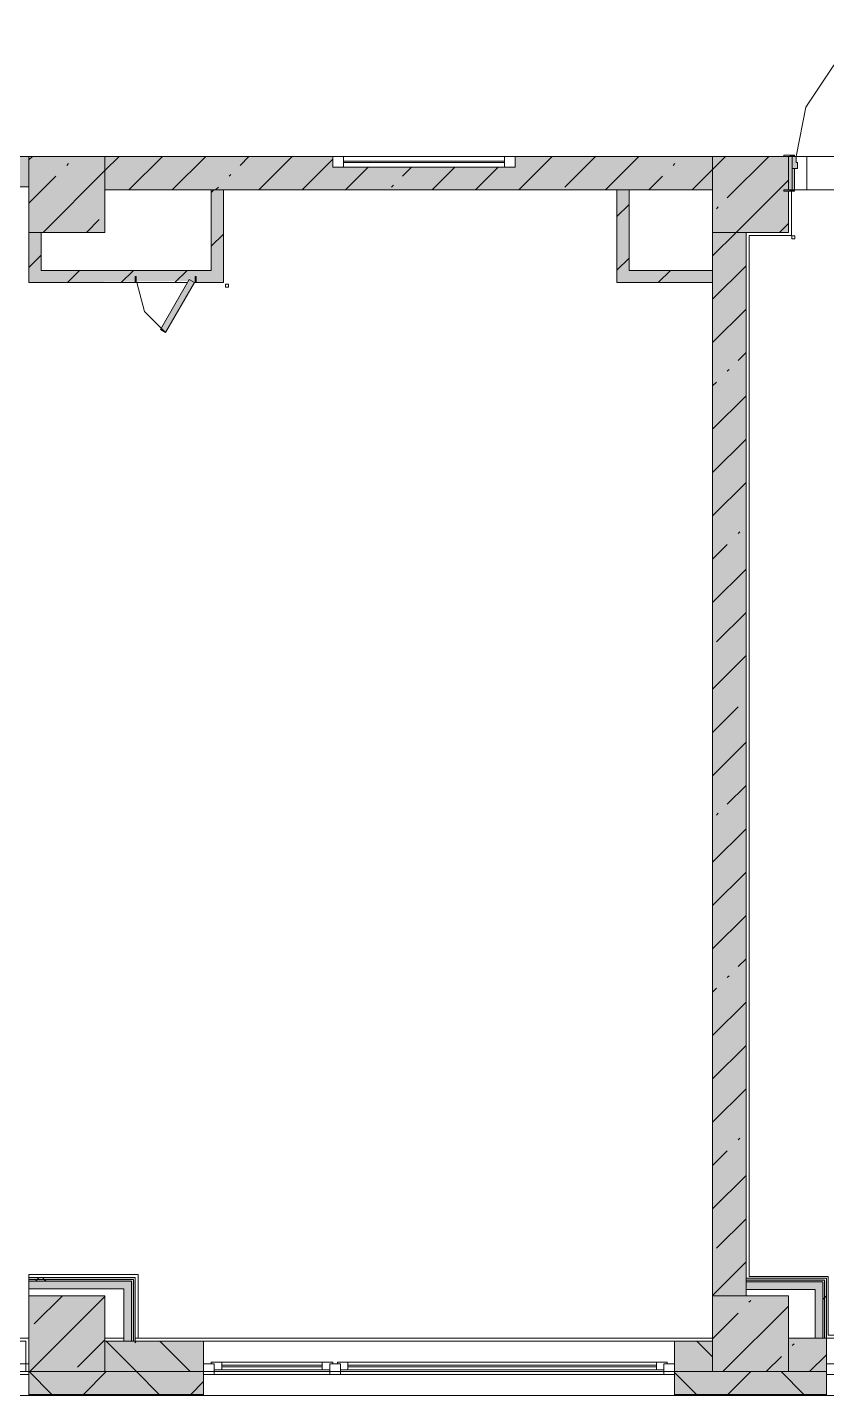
# Model space of a CAD drawing. Header units: millimetres. Extents: x -3817 to 677485, y -22715 to 103890.
# Drawn here: x 17460.7 to 17502.1, y -19605.9 to -19535 of the extents above; entities that cross this region are included whole.
import ezdxf

# ---------------------------------------------------------------- set-up
doc = ezdxf.new("R2010")
doc.units = ezdxf.units.MM
doc.layers.add('PDF _Геометрия', color=7, linetype='Continuous', true_color=0x1d1d1d)
doc.layers.add('PDF _Сплошная заливка', color=7, linetype='Continuous', true_color=0xffffff)

msp = doc.modelspace()

# ---------------------------------------------------------------- hatches: boundary and pattern name
at = {"layer": 'PDF _Сплошная заливка', "transparency": 33554559}
h = msp.add_hatch(color=256, dxfattribs=at)
h.paths.add_polyline_path([(17432.258, -19543.245), (17437.224, -19543.245), (17437.224, -19541.67), (17429.272, -19541.67), (17429.272, -19543.245)], flags=0)
h.paths.add_polyline_path([(17460.767, -19543.245), (17460.767, -19541.67), (17450.295, -19541.67), (17450.295, -19543.245), (17454.168, -19543.245)], flags=0)
for points in [[(17496.199, -19543.403), (17496.199, -19541.67), (17485.963, -19541.67), (17485.963, -19542.222), (17476.514, -19542.222), (17476.514, -19541.67), (17464.704, -19541.67), (17464.704, -19543.403), (17491.868, -19543.403)], [(17500.136, -19545.607), (17500.136, -19543.466), (17500.136, -19543.403), (17500.136, -19541.67), (17496.199, -19541.67), (17496.199, -19545.607), (17499.899, -19545.607)], [(17496.199, -19600.723), (17497.931, -19600.723), (17497.931, -19545.607), (17496.199, -19545.607), (17496.199, -19584.367)], [(17470.845, -19548.206), (17470.845, -19547.576), (17460.767, -19547.576), (17460.767, -19548.206), (17469.031, -19548.126), (17469.076, -19548.048), (17469.428, -19548.206)], [(17466.082, -19603.086), (17466.18, -19603.086), (17466.18, -19599.976), (17466.082, -19599.976), (17466.082, -19601.977)], [(17466.18, -19603.086), (17466.278, -19603.086), (17466.278, -19599.878), (17466.18, -19599.976), (17466.18, -19601.977)], [(17500.136, -19604.66), (17500.136, -19600.723), (17496.199, -19600.723), (17496.199, -19604.66), (17497.989, -19604.66)]]:
    msp.add_hatch(color=256, dxfattribs=at).paths.add_polyline_path(points)
at = {"layer": 'PDF _Сплошная заливка', "true_color": 0xe2e2e2, "transparency": 33554559}
h = msp.add_hatch(color=254, dxfattribs=at)
h.paths.add_polyline_path([(17500.332, -19542.3), (17500.608, -19542.3), (17500.529, -19541.67), (17500.332, -19541.67)], flags=0)
h.paths.add_polyline_path([(17507.143, -19542.3), (17507.419, -19542.3), (17507.419, -19541.67), (17507.222, -19541.67), (17507.222, -19541.985)], flags=0)
at = {"layer": 'PDF _Сплошная заливка', "true_color": 0xe7e7e7, "transparency": 33554559}
for points in [[(17465.688, -19600.37), (17466.082, -19600.37), (17466.082, -19599.976), (17460.767, -19599.976), (17460.767, -19600.37)], [(17501.513, -19600.405), (17501.907, -19600.405), (17501.907, -19600.011), (17497.931, -19600.011), (17497.989, -19600.405)]]:
    msp.add_hatch(color=254, dxfattribs=at).paths.add_polyline_path(points)
at = {"layer": 'PDF _Сплошная заливка', "transparency": 33554559}
h = msp.add_hatch(color=256, dxfattribs=at)
h.paths.add_polyline_path([(17468.775, -19604.66), (17469.822, -19604.66), (17469.822, -19603.086), (17464.704, -19603.086), (17464.704, -19604.66)], flags=0)
h.paths.add_polyline_path([(17496.199, -19604.66), (17496.199, -19603.086), (17494.23, -19603.086), (17494.23, -19604.66)], flags=0)
h = msp.add_hatch(color=256, dxfattribs=at)
h.paths.add_polyline_path([(17545.461, -19604.66), (17546.984, -19604.66), (17546.984, -19602.928), (17544.622, -19602.928), (17544.622, -19604.66)], flags=0)
h.paths.add_polyline_path([(17500.136, -19604.66), (17502.104, -19604.66), (17502.104, -19602.928), (17500.136, -19602.928)], flags=0)
h.paths.add_polyline_path([(17509.19, -19604.66), (17537.536, -19604.66), (17537.536, -19602.928), (17509.19, -19602.928)], flags=0)
h = msp.add_hatch(color=256, dxfattribs=at)
h.paths.add_polyline_path([(17577.219, -19605.841), (17577.219, -19604.66), (17544.622, -19604.66), (17544.622, -19605.841), (17571.022, -19605.841)], flags=0)
h.paths.add_polyline_path([(17527.202, -19605.841), (17537.536, -19605.841), (17537.536, -19604.66), (17509.19, -19604.66), (17509.19, -19605.841), (17512.595, -19605.841)], flags=0)
h.paths.add_polyline_path([(17494.23, -19605.841), (17502.104, -19605.841), (17502.104, -19604.66), (17494.23, -19604.66)], flags=0)
h.paths.add_polyline_path([(17468.775, -19605.841), (17469.822, -19605.841), (17469.822, -19604.66), (17460.767, -19604.66), (17460.767, -19605.841)], flags=0)
h.paths.add_polyline_path([(17444.232, -19605.841), (17444.232, -19604.66), (17438.327, -19604.66), (17438.327, -19605.841), (17439.562, -19605.841)], flags=0)
h.paths.add_polyline_path([(17430.217, -19605.841), (17431.24, -19605.841), (17431.24, -19604.66), (17424.39, -19604.66), (17424.39, -19605.841), (17428.606, -19605.841)], flags=0)
h.paths.add_polyline_path([(17354.471, -19605.841), (17365.495, -19605.841), (17365.495, -19604.66), (17354.471, -19604.66)], flags=0)
h.paths.add_polyline_path([(17400.926, -19605.841), (17400.926, -19604.66), (17389.903, -19604.66), (17389.903, -19605.841), (17395.741, -19605.841)], flags=0)
h.paths.add_polyline_path([(17280.301, -19605.841), (17292.663, -19605.841), (17292.663, -19604.66), (17280.301, -19604.66)], flags=0)
h.paths.add_polyline_path([(17263.766, -19605.841), (17263.766, -19604.66), (17254.947, -19604.66), (17254.947, -19605.841)], flags=0)
h.paths.add_polyline_path([(17317.071, -19605.841), (17324.945, -19605.841), (17324.945, -19604.66), (17317.071, -19604.66)], flags=0)
h.paths.add_polyline_path([(17337.314, -19605.841), (17337.937, -19605.841), (17337.937, -19604.66), (17332.031, -19604.66), (17332.031, -19605.841)], flags=0)
h.paths.add_polyline_path([(17242.37, -19605.841), (17247.861, -19605.841), (17247.861, -19604.66), (17241.09, -19604.66), (17241.09, -19605.841)], flags=0)
h.paths.add_polyline_path([(17189.123, -19605.841), (17189.123, -19604.66), (17176.525, -19604.66), (17176.525, -19605.841), (17188.099, -19605.841)], flags=0)
h.paths.add_polyline_path([(17210.224, -19605.841), (17224.555, -19605.841), (17224.555, -19604.66), (17210.224, -19604.66)], flags=0)
h.paths.add_polyline_path([(17158.415, -19605.841), (17159.99, -19605.841), (17159.99, -19604.66), (17151.329, -19604.66), (17151.329, -19605.841), (17154.729, -19605.841)], flags=0)
h.paths.add_polyline_path([(17125.516, -19605.841), (17129.283, -19605.841), (17129.283, -19604.66), (17124.165, -19604.66), (17124.165, -19605.841)], flags=0)
h.paths.add_polyline_path([(17070.623, -19605.841), (17083.615, -19605.841), (17083.615, -19604.66), (17070.623, -19604.66)], flags=0)
h.paths.add_polyline_path([(17110.909, -19605.841), (17117.078, -19605.841), (17117.078, -19604.66), (17108.023, -19604.66), (17108.023, -19605.841)], flags=0)
h.paths.add_polyline_path([(17008.662, -19605.841), (17010.547, -19605.841), (17010.547, -19604.66), (16979.13, -19604.66), (16979.13, -19605.841), (17001.358, -19605.841)], flags=0)
h.paths.add_polyline_path([(17017.633, -19605.841), (17023.538, -19605.841), (17023.538, -19604.66), (17017.633, -19604.66)], flags=0)
h.paths.add_polyline_path([(17040.073, -19605.841), (17046.215, -19605.841), (17046.215, -19604.66), (17040.073, -19604.66)], flags=0)

# ---------------------------------------------------------------- linework, layer by layer
at = {"layer": 'PDF _Геометрия', "color": 253, "lineweight": 9, "true_color": 0xaaaaaa}
for points in [[(17500.529, -19541.67), (17501.039, -19539.109), (17502.489, -19536.938), (17504.661, -19535.487), (17507.222, -19534.978)], [(17450.285, -19541.67), (17499.899, -19541.67)], [(17500.45, -19541.67), (17506.907, -19541.67), (17501.08, -19541.67), (17501.08, -19543.403), (17500.45, -19543.403)], [(17460.767, -19543.245), (17450.295, -19543.245)], [(17496.199, -19601.977), (17496.199, -19548.206), (17491.238, -19548.206), (17491.238, -19543.403), (17470.845, -19543.403), (17470.845, -19548.206), (17469.349, -19548.206)], [(17500.293, -19543.466), (17500.293, -19545.765), (17498.088, -19545.765), (17498.088, -19599.727), (17502.191, -19599.727), (17502.191, -19602.771), (17509.104, -19602.771), (17509.104, -19574.425), (17509.104, -19572.378), (17511.702, -19572.378), (17511.702, -19566.788), (17509.104, -19566.788), (17509.104, -19544.183)], [(17468.986, -19548.206), (17460.767, -19548.206)], [(17466.357, -19548.206), (17466.758, -19549.702), (17467.853, -19550.797)], [(17460.767, -19602.928), (17460.767, -19599.622), (17466.436, -19599.622), (17466.436, -19602.928), (17466.436, -19599.622), (17460.767, -19599.622), (17460.767, -19599.78)], [(17460.767, -19600.37), (17460.767, -19600.723)]]:
    msp.add_lwpolyline(points, dxfattribs=at)
at = {"layer": 'PDF _Геометрия', "color": 7, "lineweight": 9}
for points in [[(17450.295, -19543.245), (17460.767, -19543.245), (17460.767, -19541.67), (17450.295, -19541.67)], [(17464.704, -19541.67), (17460.767, -19541.67), (17460.767, -19545.607), (17464.704, -19545.607)], [(17477.066, -19541.67), (17477.066, -19542.222), (17476.514, -19542.222), (17476.514, -19541.67)], [(17485.963, -19541.67), (17485.963, -19542.222), (17485.412, -19542.222), (17485.412, -19541.67)], [(17500.305, -19545.942), (17500.458, -19545.942), (17500.458, -19545.784), (17500.305, -19545.784)], [(17471.109, -19548.288), (17470.955, -19548.288), (17470.955, -19548.446), (17471.109, -19548.446)], [(17466.278, -19603.086), (17466.278, -19600.37), (17466.278, -19599.878), (17466.278, -19599.78), (17460.767, -19599.78), (17460.767, -19600.37), (17465.688, -19600.37), (17465.688, -19603.086)], [(17497.931, -19600.405), (17501.513, -19600.405), (17501.513, -19602.928), (17502.104, -19602.928), (17502.104, -19600.405), (17502.104, -19599.912), (17502.104, -19599.814), (17497.931, -19599.814)], [(17464.704, -19600.723), (17460.767, -19600.723), (17460.767, -19604.66), (17464.704, -19604.66)], [(17500.136, -19600.723), (17496.199, -19600.723), (17496.199, -19604.66), (17500.136, -19604.66)], [(17464.704, -19602.928), (17465.688, -19602.928)], [(17469.822, -19604.66), (17469.822, -19603.086), (17464.704, -19603.086), (17464.704, -19604.66)], [(17469.822, -19604.66), (17494.23, -19604.66), (17494.23, -19603.086), (17469.822, -19603.086)], [(17444.232, -19605.904), (17444.232, -19604.66), (17460.767, -19604.66), (17460.767, -19605.904)], [(17460.216, -19604.802), (17460.216, -19604.251), (17460.767, -19604.251), (17460.767, -19604.802)], [(17469.822, -19604.66), (17460.767, -19604.66), (17460.767, -19605.904), (17469.822, -19605.904)], [(17469.822, -19604.802), (17469.822, -19604.251), (17470.373, -19604.251), (17470.373, -19604.802)], [(17469.822, -19605.904), (17469.822, -19604.66), (17494.23, -19604.66), (17494.23, -19605.904)], [(17476.514, -19604.172), (17470.215, -19604.172), (17470.215, -19604.251), (17470.373, -19604.251), (17470.373, -19604.566), (17476.357, -19604.566), (17476.357, -19604.251), (17476.514, -19604.251)], [(17476.357, -19604.802), (17476.357, -19604.251), (17476.908, -19604.251), (17476.908, -19604.802)], [(17493.837, -19604.172), (17476.751, -19604.172), (17476.751, -19604.251), (17476.908, -19604.251), (17476.908, -19604.566), (17493.679, -19604.566), (17493.679, -19604.251), (17493.837, -19604.251)], [(17493.679, -19604.802), (17493.679, -19604.251), (17494.23, -19604.251), (17494.23, -19604.802)], [(17500.136, -19604.66), (17494.23, -19604.66), (17494.23, -19605.904), (17502.104, -19605.904), (17502.104, -19604.66)], [(17502.104, -19604.802), (17502.104, -19604.251), (17502.655, -19604.251), (17502.655, -19604.802)], [(17466.278, -19605.904), (17470.215, -19605.904)], [(17472.577, -19605.904), (17476.514, -19605.904)], [(17487.144, -19605.904), (17489.506, -19605.904)], [(17502.104, -19605.904), (17504.466, -19605.904)]]:
    msp.add_lwpolyline(points, close=True, dxfattribs=at)
for points in [[(17460.767, -19541.851), (17460.947, -19541.67)], [(17461.5, -19545.607), (17464.704, -19542.404), (17465.437, -19541.67)], [(17497.931, -19541.67), (17496.199, -19541.67), (17464.704, -19541.67), (17464.704, -19543.403), (17470.215, -19543.403), (17470.845, -19543.403), (17470.845, -19547.576), (17470.845, -19548.206), (17469.428, -19548.206)], [(17465.95, -19543.403), (17467.682, -19541.67)], [(17468.195, -19543.403), (17469.927, -19541.67)], [(17471.707, -19542.136), (17472.172, -19541.67)], [(17472.685, -19543.403), (17474.417, -19541.67)], [(17485.963, -19541.67), (17476.514, -19541.67)], [(17486.155, -19543.403), (17487.887, -19541.67)], [(17488.544, -19543.258), (17490.132, -19541.67)], [(17490.645, -19543.403), (17492.377, -19541.67)], [(17495.135, -19543.403), (17496.199, -19542.339), (17496.867, -19541.67)], [(17499.899, -19541.67), (17496.199, -19541.67), (17496.199, -19545.607), (17500.136, -19545.607), (17500.136, -19543.466)], [(17496.963, -19543.82), (17499.112, -19541.67)], [(17500.136, -19543.403), (17500.136, -19541.67)], [(17500.45, -19541.67), (17506.907, -19541.67)], [(17462.727, -19542.136), (17462.82, -19542.043)], [(17474.93, -19543.403), (17476.514, -19541.818)], [(17476.514, -19542.222), (17485.963, -19542.222)], [(17485.412, -19541.907), (17477.066, -19541.907)], [(17485.412, -19541.985), (17477.066, -19541.985)], [(17477.175, -19543.403), (17478.356, -19542.222)], [(17480.125, -19542.697), (17480.601, -19542.222)], [(17481.665, -19543.403), (17482.846, -19542.222)], [(17483.91, -19543.403), (17485.091, -19542.222)], [(17494.156, -19542.136), (17494.25, -19542.043)], [(17460.767, -19544.096), (17462.165, -19542.697)], [(17471.145, -19542.697), (17471.239, -19542.604)], [(17492.89, -19543.403), (17493.595, -19542.697)], [(17496.199, -19546.829), (17497.42, -19545.607), (17500.136, -19542.892)], [(17470.215, -19543.403), (17470.215, -19547.576), (17469.428, -19547.576), (17466.278, -19547.576), (17461.397, -19547.576), (17461.397, -19545.607), (17460.767, -19545.607), (17460.767, -19547.576), (17460.767, -19548.206), (17466.278, -19548.206), (17468.986, -19548.206)], [(17470.215, -19543.538), (17470.351, -19543.403)], [(17470.44, -19543.403), (17470.584, -19543.258)], [(17470.845, -19543.403), (17491.238, -19543.403)], [(17479.564, -19543.258), (17479.657, -19543.165)], [(17491.868, -19543.403), (17496.199, -19543.403), (17496.199, -19547.576), (17491.868, -19547.576), (17491.868, -19543.403), (17491.238, -19543.403), (17491.238, -19548.206), (17491.868, -19548.206), (17496.199, -19548.206), (17496.199, -19603.086), (17496.199, -19604.66), (17497.931, -19604.66)], [(17507.301, -19543.403), (17500.45, -19543.403)], [(17491.238, -19544.786), (17491.868, -19544.156)], [(17496.401, -19544.381), (17496.495, -19544.288)], [(17463.745, -19545.607), (17464.41, -19544.942)], [(17499.665, -19545.607), (17500.136, -19545.137)], [(17470.215, -19546.322), (17470.845, -19545.692)], [(17497.931, -19600.723), (17497.931, -19545.607)], [(17460.767, -19547.419), (17461.397, -19546.789)], [(17491.238, -19547.569), (17491.868, -19546.94)], [(17496.199, -19549.074), (17497.931, -19547.341)], [(17462.764, -19548.206), (17463.394, -19547.576)], [(17465.548, -19548.206), (17466.178, -19547.576)], [(17468.332, -19548.206), (17468.962, -19547.576)], [(17493.386, -19548.206), (17494.016, -19547.576)], [(17496.199, -19548.206), (17496.199, -19547.576)], [(17496.17, -19548.206), (17496.199, -19548.177)], [(17496.199, -19551.319), (17497.931, -19549.586)], [(17497.524, -19552.238), (17497.931, -19551.831)], [(17496.963, -19552.8), (17497.056, -19552.706)], [(17496.199, -19553.564), (17496.401, -19553.361)], [(17496.199, -19555.809), (17497.931, -19554.076)], [(17496.199, -19558.054), (17497.931, -19556.321)], [(17496.199, -19560.299), (17497.931, -19558.566)], [(17497.524, -19561.218), (17497.617, -19561.125)], [(17496.199, -19562.544), (17496.963, -19561.779)], [(17496.199, -19564.788), (17497.931, -19563.056)], [(17496.401, -19566.831), (17497.931, -19565.301)], [(17496.199, -19569.278), (17497.931, -19567.546)], [(17496.199, -19571.523), (17497.524, -19570.198)], [(17496.199, -19573.768), (17497.931, -19572.036)], [(17496.963, -19575.249), (17497.931, -19574.281)], [(17496.401, -19575.811), (17496.495, -19575.717)], [(17496.199, -19578.258), (17497.931, -19576.526)], [(17496.199, -19580.503), (17497.931, -19578.771)], [(17496.199, -19582.748), (17497.931, -19581.016)], [(17497.524, -19583.668), (17497.931, -19583.261)], [(17496.963, -19584.229), (17497.056, -19584.136)], [(17496.199, -19584.993), (17496.401, -19584.791)], [(17496.199, -19587.238), (17497.931, -19585.506)], [(17496.199, -19589.483), (17497.931, -19587.751)], [(17496.199, -19591.728), (17497.931, -19589.996)], [(17497.524, -19592.648), (17497.617, -19592.555)], [(17496.199, -19593.973), (17496.963, -19593.209)], [(17496.199, -19596.218), (17497.931, -19594.486)], [(17496.401, -19598.261), (17497.931, -19596.731)], [(17496.199, -19600.708), (17497.931, -19598.976)], [(17461.102, -19599.976), (17461.2, -19599.878), (17461.298, -19599.78)], [(17461.66, -19599.976), (17461.561, -19599.878), (17461.463, -19599.78)], [(17466.18, -19603.086), (17466.18, -19600.37), (17466.18, -19599.976), (17466.18, -19599.878), (17460.767, -19599.878)], [(17466.082, -19603.086), (17466.082, -19600.37), (17466.082, -19599.976), (17460.767, -19599.976)], [(17497.931, -19599.912), (17502.006, -19599.912), (17502.006, -19600.011), (17502.006, -19600.405), (17502.006, -19602.928)], [(17497.931, -19600.011), (17501.907, -19600.011), (17501.907, -19600.405), (17501.907, -19602.928)], [(17460.817, -19604.66), (17464.704, -19600.773)], [(17461.043, -19602.189), (17462.509, -19600.723)], [(17496.737, -19604.66), (17500.136, -19601.261)], [(17498.085, -19601.067), (17498.179, -19600.973)], [(17501.907, -19600.928), (17502.006, -19600.829), (17502.104, -19600.731)], [(17496.199, -19602.953), (17497.524, -19601.628)], [(17431.398, -19602.928), (17431.235, -19602.928), (17460.767, -19602.928)], [(17460.609, -19604.66), (17460.609, -19604.251), (17460.609, -19603.086), (17444.232, -19603.086), (17444.232, -19604.66), (17460.767, -19604.66)], [(17463.288, -19604.434), (17464.704, -19603.018)], [(17467.525, -19605.841), (17466.344, -19604.66), (17464.769, -19603.086)], [(17466.262, -19603.167), (17466.311, -19603.118)], [(17466.436, -19602.928), (17466.273, -19602.928), (17496.199, -19602.928), (17496.199, -19603.086), (17494.23, -19603.086), (17494.23, -19604.66), (17496.199, -19604.66)], [(17469.128, -19604.66), (17467.553, -19603.086)], [(17496.199, -19603.894), (17495.391, -19603.086)], [(17502.104, -19604.66), (17502.104, -19602.928), (17500.136, -19602.928), (17500.136, -19604.66)], [(17500.33, -19603.312), (17500.424, -19603.218)], [(17519.623, -19602.928), (17509.19, -19602.928), (17509.19, -19604.66), (17509.19, -19605.904), (17502.104, -19605.904), (17502.104, -19604.66), (17502.104, -19602.928), (17509.19, -19602.928), (17509.19, -19604.66), (17537.536, -19604.66), (17537.536, -19602.928), (17544.622, -19602.928), (17544.622, -19604.66), (17544.622, -19605.904), (17537.536, -19605.904), (17539.898, -19605.904), (17537.536, -19605.904), (17537.536, -19604.66), (17537.536, -19602.928), (17525.607, -19602.928)], [(17498.982, -19604.66), (17499.769, -19603.873)], [(17501.227, -19604.66), (17502.104, -19603.783)], [(17444.232, -19604.802), (17460.767, -19604.802)], [(17460.767, -19604.251), (17460.216, -19604.251)], [(17461.957, -19605.841), (17460.776, -19604.66)], [(17463.588, -19605.841), (17464.769, -19604.66)], [(17470.373, -19604.251), (17469.822, -19604.251)], [(17469.822, -19604.802), (17494.23, -19604.802)], [(17470.215, -19604.172), (17476.514, -19604.172)], [(17470.767, -19604.172), (17470.767, -19604.566)], [(17470.767, -19604.33), (17475.963, -19604.33)], [(17475.963, -19604.408), (17470.767, -19604.408)], [(17475.963, -19604.172), (17475.963, -19604.566)], [(17476.908, -19604.251), (17476.357, -19604.251)], [(17476.751, -19604.172), (17493.837, -19604.172)], [(17477.302, -19604.172), (17477.302, -19604.566)], [(17477.302, -19604.33), (17493.285, -19604.33)], [(17493.285, -19604.408), (17477.302, -19604.408)], [(17493.285, -19604.172), (17493.285, -19604.566)], [(17494.23, -19604.251), (17493.679, -19604.251)], [(17495.363, -19605.841), (17494.23, -19604.709)], [(17496.993, -19605.841), (17498.174, -19604.66)], [(17500.93, -19605.841), (17499.749, -19604.66)], [(17500.136, -19604.66), (17502.104, -19604.66)], [(17502.655, -19604.251), (17502.104, -19604.251)], [(17502.104, -19604.802), (17509.19, -19604.802)], [(17469.156, -19605.841), (17469.822, -19605.175)], [(17458.405, -19605.904), (17460.767, -19605.904), (17458.405, -19605.904)], [(17460.767, -19605.841), (17469.822, -19605.841)], [(17460.767, -19605.865), (17469.822, -19605.865)], [(17478.876, -19605.904), (17482.813, -19605.904), (17478.876, -19605.904)], [(17491.868, -19605.904), (17494.23, -19605.904), (17491.868, -19605.904)], [(17494.23, -19605.841), (17502.104, -19605.841)], [(17494.23, -19605.865), (17502.104, -19605.865)]]:
    msp.add_lwpolyline(points, dxfattribs=at)
at = {"layer": 'PDF _Геометрия', "color": 253, "lineweight": 9, "true_color": 0xaaaaaa}
for points in [[(17500.45, -19541.67), (17500.45, -19541.607), (17499.899, -19541.607), (17499.899, -19541.67)], [(17500.332, -19543.403), (17500.332, -19541.67), (17500.136, -19541.67), (17500.136, -19543.403)], [(17500.529, -19541.67), (17500.332, -19541.67), (17500.332, -19542.3), (17500.608, -19542.3), (17500.608, -19541.985), (17500.529, -19541.985)], [(17500.45, -19541.678), (17500.45, -19541.67), (17500.332, -19541.67), (17500.332, -19541.678)], [(17500.45, -19543.403), (17500.45, -19542.3), (17500.332, -19542.3), (17500.332, -19543.403)], [(17500.45, -19543.466), (17500.45, -19543.403), (17499.899, -19543.403), (17499.899, -19543.466)], [(17466.318, -19547.891), (17466.278, -19547.891), (17466.278, -19548.206), (17466.318, -19548.206)], [(17467.853, -19550.797), (17469.349, -19548.206), (17469.076, -19548.048), (17467.58, -19550.639)], [(17469.389, -19547.891), (17469.389, -19548.206), (17469.428, -19548.206), (17469.428, -19547.891)]]:
    msp.add_lwpolyline(points, close=True, dxfattribs=at)
at = {"layer": 'PDF _Сплошная заливка', "lineweight": 35, "transparency": 33554559}
for points in [[(17464.704, -19545.607), (17464.704, -19541.67), (17460.767, -19545.607), (17460.767, -19541.67)], [(17470.845, -19547.576), (17470.845, -19543.403), (17470.215, -19547.576), (17470.215, -19543.403)], [(17491.868, -19548.206), (17491.868, -19543.403), (17491.238, -19548.206), (17491.238, -19543.403)], [(17461.397, -19547.576), (17461.397, -19545.607), (17460.767, -19547.576), (17460.767, -19545.607)], [(17496.199, -19548.206), (17496.199, -19547.576), (17491.868, -19548.206), (17491.868, -19547.576)], [(17466.18, -19599.878), (17466.278, -19599.78), (17460.767, -19599.878), (17460.767, -19599.78)], [(17502.006, -19599.912), (17502.104, -19599.814), (17497.989, -19599.912), (17497.931, -19599.814)], [(17466.082, -19599.976), (17466.18, -19599.878), (17460.767, -19599.976), (17460.767, -19599.878)], [(17501.907, -19600.011), (17502.006, -19599.912), (17497.989, -19600.011), (17497.931, -19599.912)], [(17502.006, -19602.928), (17502.006, -19600.011), (17501.907, -19602.928), (17501.907, -19600.011)], [(17502.104, -19602.928), (17502.104, -19599.912), (17502.006, -19602.928), (17502.006, -19600.011)], [(17464.704, -19604.66), (17464.704, -19600.723), (17460.767, -19604.66), (17460.767, -19600.723)]]:
    msp.add_solid(points, dxfattribs=at)
at = {"layer": 'PDF _Сплошная заливка', "color": 254, "lineweight": 35, "true_color": 0xe2e2e2, "transparency": 33554559}
for points in [[(17500.45, -19541.67), (17500.45, -19541.607), (17499.899, -19541.67)], [(17500.45, -19543.403), (17500.45, -19542.3), (17500.332, -19543.403), (17500.332, -19542.3)], [(17500.45, -19543.466), (17500.45, -19543.403), (17499.899, -19543.466)], [(17467.853, -19550.797), (17469.349, -19548.206), (17467.58, -19550.639), (17469.076, -19548.048)]]:
    msp.add_solid(points, dxfattribs=at)
at = {"layer": 'PDF _Сплошная заливка', "color": 7, "lineweight": 35, "true_color": 0xfbfbfb, "transparency": 33554559}
msp.add_solid([(17500.332, -19543.403), (17500.332, -19541.67), (17500.136, -19543.403), (17500.136, -19541.67)], dxfattribs=at)
at = {"layer": 'PDF _Сплошная заливка', "color": 254, "lineweight": 35, "true_color": 0xe7e7e7, "transparency": 33554559}
for points in [[(17466.082, -19603.086), (17466.082, -19600.37), (17465.688, -19603.086), (17465.688, -19600.37)], [(17501.907, -19602.928), (17501.907, -19600.405), (17501.513, -19602.928), (17501.513, -19600.405)]]:
    msp.add_solid(points, dxfattribs=at)

doc.saveas('drawing.dxf')
